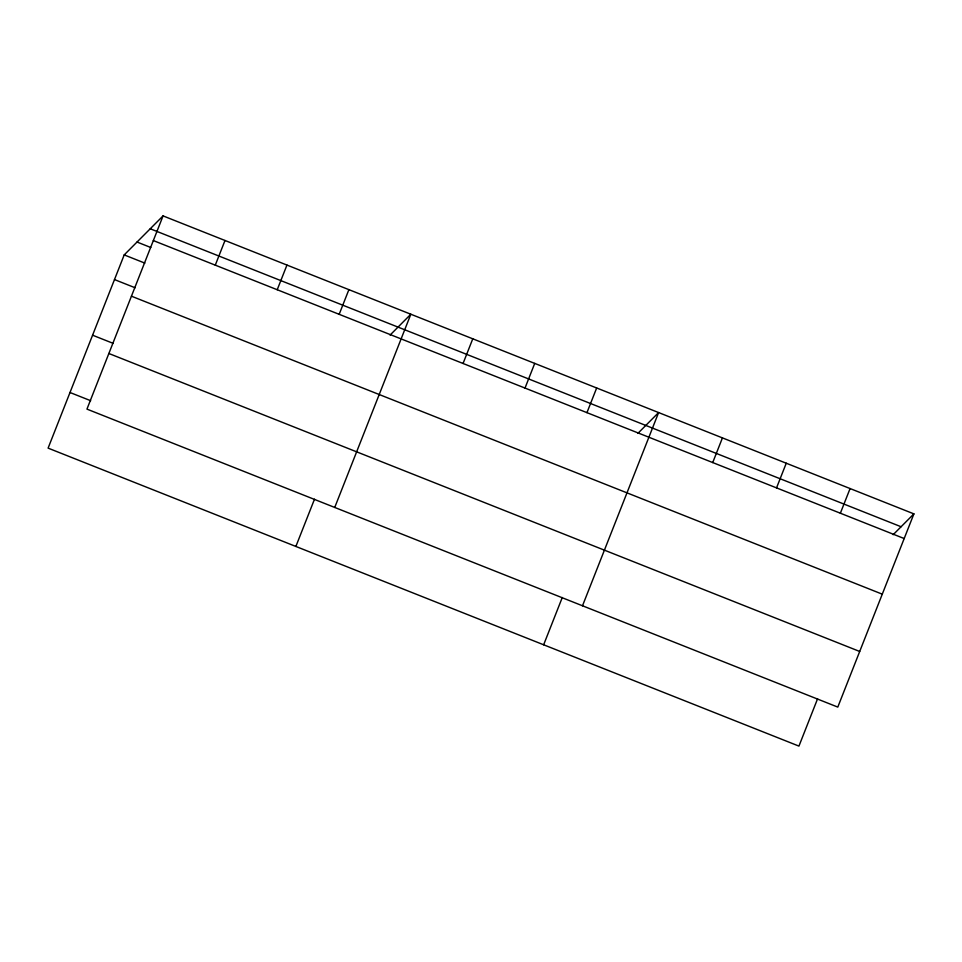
<?xml version="1.0" encoding="UTF-8"?>
<svg xmlns="http://www.w3.org/2000/svg" width="962" height="962" viewBox="0 0 962 962"><rect width="100%" height="100%" fill="white"/><g stroke="black" fill="none" stroke-linecap="round" stroke-linejoin="round"><path stroke-width="1.44" d="M163.059 215.897L86.953 409.115L837.794 707.094L913.9 513.876L163.059 215.897L124.206 254.906L48.1 448.124L798.941 746.103L817.568 698.821M215.284 265.151L225 240.488M277.224 289.73L286.953 265.067M339.177 314.321L348.893 289.646M295.875 546.452L314.502 499.182M334.728 507.455L410.834 314.237L390.091 335.065M463.059 363.48L472.775 338.816M525.011 388.071L534.728 363.395M586.952 412.65L596.668 387.987M543.65 644.793L562.277 597.51M582.503 605.783L658.609 412.566L637.866 433.393M712.722 462.566L722.438 437.89M776.538 487.89L786.255 463.215M840.367 513.215L850.083 488.552M893.157 534.704L913.9 513.876M150.24 228.776L901.081 526.743M153.343 240.572L904.184 538.54M137.025 242.039L150.793 247.499M124.206 254.906L144.853 263.107M114.49 279.581L135.137 287.77M131.433 296.188L882.274 594.167M92.58 335.197L113.227 343.386M108.862 353.499L859.703 651.466M70.01 392.508L90.656 400.697"/></g></svg>
